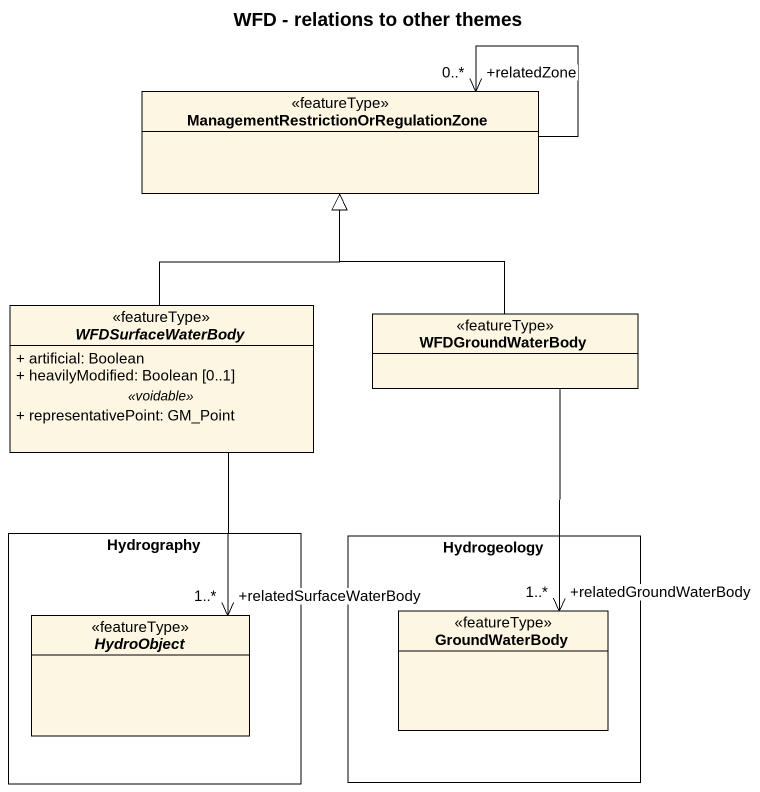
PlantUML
@startuml
title WFD - relations to other themes
hide circle
hide empty members
skinparam classAttributeIconSize 0
class "ManagementRestrictionOrRegulationZone" as ManagementRestrictionOrRegul <<featureType>>
abstract class WFDSurfaceWaterBody <<featureType>> {
  + artificial: Boolean
  + heavilyModified: Boolean [0..1]
  .. <<voidable>> ..
  + representativePoint: GM_Point
}
class WFDGroundWaterBody <<featureType>>
rectangle Hydrography {
  abstract class HydroObject <<featureType>>
}
rectangle Hydrogeology {
  class GroundWaterBody <<featureType>>
}
ManagementRestrictionOrRegul --> "+relatedZone\n0..*" ManagementRestrictionOrRegul
WFDSurfaceWaterBody -up-|> ManagementRestrictionOrRegul
WFDSurfaceWaterBody --> "+relatedSurfaceWaterBody\n1..*" HydroObject
WFDGroundWaterBody -up-|> ManagementRestrictionOrRegul
WFDGroundWaterBody --> "+relatedGroundWaterBody\n1..*" GroundWaterBody
@enduml
